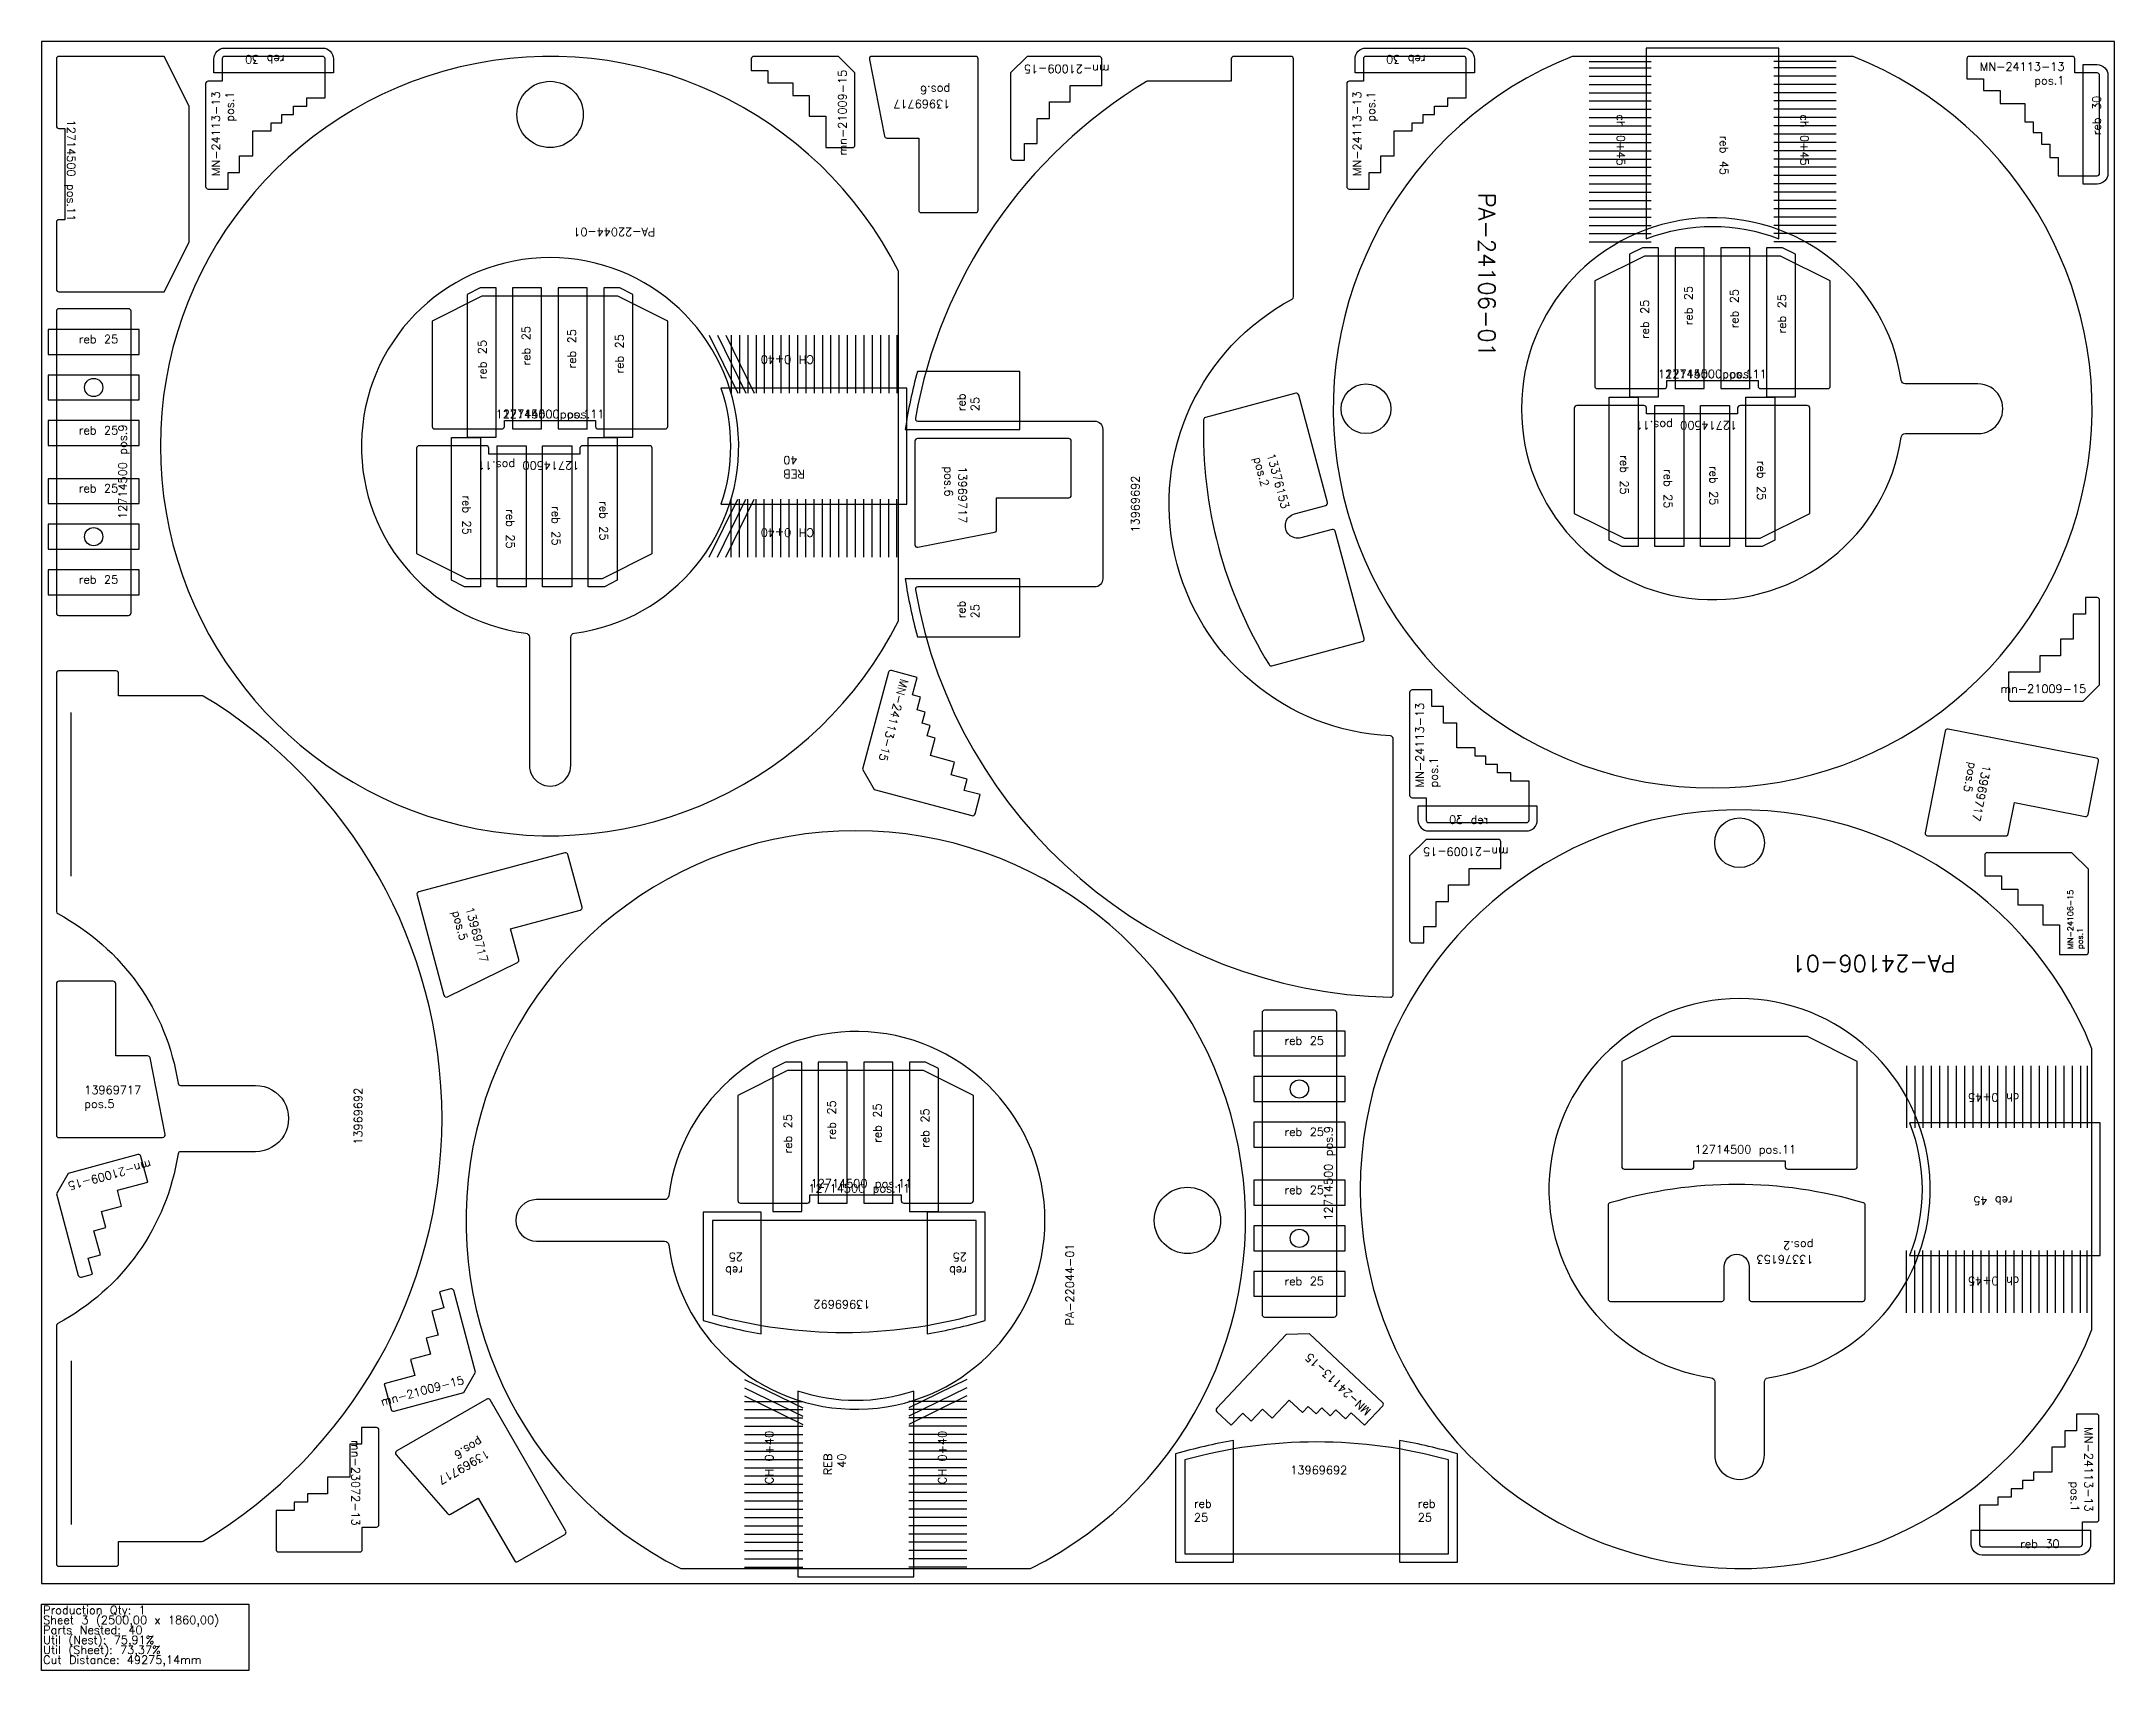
# Model space of a CAD drawing. Header units: millimetres. Extents: x 5250 to 7750, y -105 to 1860.
import ezdxf

# ---------------------------------------------------------------- set-up
doc = ezdxf.new("R2010")
doc.units = ezdxf.units.MM
for name, color, linetype in [('12714500', 7, 'Continuous'), ('13376153', 7, 'Continuous'), ('13969692', 7, 'Continuous'), ('13969717', 7, 'Continuous'), ('Chanfro', 7, 'Continuous'), ('MN-21009-15', 7, 'Continuous'), ('MN-23072-13', 7, 'Continuous'), ('MN-24106-15', 7, 'Continuous'), ('MN-24112-13', 7, 'Continuous'), ('MN-24113-13', 7, 'Continuous'), ('PA-22044-01', 7, 'Continuous'), ('PA-24106-01', 7, 'Continuous'), ('Rebaixo', 7, 'Continuous'), ('sheet', 24, 'Continuous'), ('Stats', 7, 'Continuous'), ('Texto', 7, 'Continuous')]:
    doc.layers.add(name, color=color, linetype=linetype)
doc.styles.get("Standard").update_dxf_attribs({"font": 'txt.shx'})

msp = doc.modelspace()

# ---------------------------------------------------------------- linework, layer by layer
at = {"layer": '12714500', "color": 7}
for points in [[(5428, 1618), (5428, 1782), (5398, 1842), (5271, 1842, 0.414214), (5268, 1839), (5268, 1758, 0.414214), (5271, 1755), (5278, 1755), (5278, 1645), (5271, 1645, 0.414214), (5268, 1642), (5268, 1561, 0.414214), (5271, 1558), (5398, 1558)], [(7347.1, 1601.2), (7183.1, 1601.2), (7123.1, 1571.2), (7123.1, 1444.2, 0.414214), (7126.1, 1441.2), (7207.1, 1441.2, 0.414214), (7210.1, 1444.2), (7210.1, 1451.2), (7320.1, 1451.2), (7320.1, 1444.2, 0.414214), (7323.1, 1441.2), (7404.1, 1441.2, 0.414214), (7407.1, 1444.2), (7407.1, 1571.2)], [(5945.2, 1552.7), (5781.2, 1552.7), (5721.2, 1522.7), (5721.2, 1395.7, 0.414214), (5724.2, 1392.7), (5805.2, 1392.7, 0.414214), (5808.2, 1395.7), (5808.2, 1402.7), (5918.2, 1402.7), (5918.2, 1395.7, 0.414214), (5921.2, 1392.7), (6002.2, 1392.7, 0.414214), (6005.2, 1395.7), (6005.2, 1522.7)], [(7158.5, 1260.8), (7322.5, 1260.8), (7382.5, 1290.8), (7382.5, 1417.8, 0.414214), (7379.5, 1420.8), (7298.5, 1420.8, 0.414214), (7295.5, 1417.8), (7295.5, 1410.8), (7185.5, 1410.8), (7185.5, 1417.8, 0.414214), (7182.5, 1420.8), (7101.5, 1420.8, 0.414214), (7098.5, 1417.8), (7098.5, 1290.8)], [(5762.4, 1212.3), (5926.4, 1212.3), (5986.4, 1242.3), (5986.4, 1369.3, 0.414214), (5983.4, 1372.3), (5902.4, 1372.3, 0.414214), (5899.4, 1369.3), (5899.4, 1362.3), (5789.4, 1362.3), (5789.4, 1369.3, 0.414214), (5786.4, 1372.3), (5705.4, 1372.3, 0.414214), (5702.4, 1369.3), (5702.4, 1242.3)], [(7379.8, 659.8), (7215.8, 659.8), (7155.8, 629.8), (7155.8, 502.8, 0.414214), (7158.8, 499.8), (7239.8, 499.8, 0.414214), (7242.8, 502.8), (7242.8, 509.8), (7352.8, 509.8), (7352.8, 502.8, 0.414214), (7355.8, 499.8), (7436.8, 499.8, 0.414214), (7439.8, 502.8), (7439.8, 629.8)], [(6313.8, 618.8), (6149.8, 618.8), (6089.8, 588.8), (6089.8, 461.8, 0.414214), (6092.8, 458.8), (6173.8, 458.8, 0.414214), (6176.8, 461.8), (6176.8, 468.8), (6286.8, 468.8), (6286.8, 461.8, 0.414214), (6289.8, 458.8), (6370.8, 458.8, 0.414214), (6373.8, 461.8), (6373.8, 588.8)]]:
    msp.add_lwpolyline(points, format="xyb", close=True, dxfattribs=at)
at = {"layer": '12714500', "color": 4}
for points in [[(5268, 1534.6), (5268, 1170.6, 0.414214), (5271, 1167.6), (5355, 1167.6, 0.414214), (5358, 1170.6), (5358, 1534.6, 0.414214), (5355, 1537.6), (5271, 1537.6, 0.414214)], [(6722, 688.4), (6722, 324.4, 0.414214), (6725, 321.4), (6809, 321.4, 0.414214), (6812, 324.4), (6812, 688.4, 0.414214), (6809, 691.4), (6725, 691.4, 0.414214)]]:
    msp.add_lwpolyline(points, format="xyb", close=True, dxfattribs=at)
for centre in [(5313, 1442.6), (5313, 1262.6), (6767, 596.4), (6767, 416.4)]:
    msp.add_circle(centre, 11, dxfattribs=at)
at = {"layer": '13376153', "color": 2}
for points in [[(6800.9, 1304), (6766.2, 1433.5, 0.414214), (6762.5, 1435.6), (6653.6, 1406.4, 0.331523), (6651.4, 1403.6, 0.146185), (6730.5, 1108.3, 0.331523), (6733.8, 1106.9), (6842.8, 1136.1, 0.414214), (6844.9, 1139.8), (6810.2, 1269.2, 0.414214), (6806.5, 1271.4), (6768.9, 1261.3, -1.000021), (6761.1, 1290.2), (6798.8, 1300.3, 0.414214)], [(7312.3, 340.3), (7446.3, 340.3, 0.414214), (7449.3, 343.3), (7449.3, 456.1, 0.331523), (7447.2, 459, 0.146185), (7141.5, 459, 0.331523), (7139.3, 456.1), (7139.3, 343.3, 0.414214), (7142.3, 340.3), (7276.3, 340.3, 0.414214), (7279.3, 343.3), (7279.3, 382.3, -0.999996), (7309.3, 382.3), (7309.3, 343.3, 0.414214)]]:
    msp.add_lwpolyline(points, format="xyb", close=True, dxfattribs=at)
at = {"layer": '13969692', "color": 5}
for points in [[(6684.9, 1812), (6584.2, 1812, 0.136464), (6582.7, 1811.6, 0.216651), (6303.9, 1405.5, 0.466412), (6306.9, 1402), (6519.9, 1402, -0.414214), (6529.9, 1392), (6529.9, 1212, -0.414214), (6519.9, 1202), (6306.9, 1202, 0.466412), (6303.9, 1198.5, 0.357668), (6876.8, 707.1, 0.420661), (6879.9, 710.1), (6879.9, 1019.3, 0.400818), (6877, 1022.3, -0.762728), (6758.3, 1549.2, 0.277174), (6759.9, 1551.8), (6759.9, 1839, 0.414214), (6756.9, 1842), (6687.9, 1842, 0.414214), (6684.9, 1839)], [(6377.1, 437.9), (6059.1, 437.9), (6059.1, 324.5, 0.136088), (6377.1, 324.5)], [(6628.7, 35.7), (6946.7, 35.7), (6946.7, 149.1, 0.136088), (6628.7, 149.1)]]:
    msp.add_lwpolyline(points, format="xyb", close=True, dxfattribs=at)
at = {"layer": '13969692', "color": 2}
msp.add_lwpolyline([(5508, 520.8), (5417.7, 520.8, 0.370211), (5414.7, 518.3, -0.236521), (5269.6, 313.6, 0.277174), (5268, 311), (5268, 23.8, 0.414214), (5271, 20.8), (5340, 20.8, 0.414214), (5343, 23.8), (5343, 50.8), (5443.6, 50.8, 0.136464), (5445.2, 51.2, 0.564815), (5445.2, 1070.4, 0.136464), (5443.6, 1070.8), (5343, 1070.8), (5343, 1097.8, 0.414214), (5340, 1100.8), (5271, 1100.8, 0.414214), (5268, 1097.8), (5268, 810.6, 0.277174), (5269.6, 808, -0.236521), (5414.7, 603.3, 0.370211), (5417.7, 600.8), (5508, 600.8, -1.000003)], format="xyb", close=True, dxfattribs=at)
at = {"layer": '13969717', "color": 2}
for points in [[(6269.5, 1743.5), (6308, 1743.5), (6308, 1656.5, 0.414214), (6311, 1653.5), (6376.5, 1653.5, 0.414214), (6379.5, 1656.5), (6379.5, 1839, 0.414214), (6376.5, 1842), (6251.4, 1842, 0.472071), (6248.4, 1838.4), (6266.5, 1745.9, 0.35863)], [(6401.9, 1271), (6401.9, 1309.5), (6488.9, 1309.5, 0.414214), (6491.9, 1312.5), (6491.9, 1378, 0.414214), (6488.9, 1381), (6306.4, 1381, 0.414214), (6303.4, 1378), (6303.4, 1252.9, 0.472071), (6307, 1249.9), (6399.5, 1268, 0.35863)], [(7621.8, 904.2), (7629.2, 942), (7714.5, 925.3, 0.414214), (7718.1, 927.7), (7730.7, 991.9, 0.414214), (7728.3, 995.5), (7549.2, 1030.5, 0.414214), (7545.7, 1028.2), (7521.6, 905.3, 0.472071), (7524.6, 901.8), (7618.8, 901.8, 0.35863)], [(5825.7, 752.5), (5815.7, 789.7), (5899.8, 812.3, 0.414214), (5901.9, 815.9), (5884.9, 879.2, 0.414214), (5881.3, 881.3), (5705, 834.1, 0.414214), (5702.9, 830.4), (5735.3, 709.5, 0.472071), (5739.5, 707.6), (5824.1, 749.1, 0.35863)], [(5378, 636.4), (5339.5, 636.4), (5339.5, 723.4, 0.414214), (5336.5, 726.4), (5271, 726.4, 0.414214), (5268, 723.4), (5268, 540.9, 0.414214), (5271, 537.9), (5396.1, 537.9, 0.472071), (5399.1, 541.5), (5381, 634, 0.35863)], [(5743.4, 83.6), (5776.8, 102.9), (5820.3, 27.6, 0.414214), (5824.4, 26.5), (5881.1, 59.2, 0.414214), (5882.2, 63.3), (5791, 221.4, 0.414214), (5786.9, 222.5), (5678.5, 159.9, 0.472071), (5677.7, 155.3), (5739.7, 84.3, 0.35863)]]:
    msp.add_lwpolyline(points, format="xyb", close=True, dxfattribs=at)
at = {"layer": 'Chanfro', "color": 3}
for p, q in [((7116.3, 1836), (7191.3, 1836)), ((7116.3, 1828.2), (7191.3, 1828.2)), ((7414.3, 1836), (7339.3, 1836)), ((7414.3, 1828.2), (7339.3, 1828.2)), ((7116.3, 1818.2), (7191.3, 1818.2)), ((7116.3, 1808.2), (7191.3, 1808.2)), ((7414.3, 1818.2), (7339.3, 1818.2)), ((7414.3, 1808.2), (7339.3, 1808.2)), ((7116.3, 1798.2), (7191.3, 1798.2)), ((7116.3, 1788.2), (7191.3, 1788.2)), ((7116.3, 1778.2), (7191.3, 1778.2)), ((7414.3, 1798.2), (7339.3, 1798.2)), ((7414.3, 1788.2), (7339.3, 1788.2)), ((7414.3, 1778.2), (7339.3, 1778.2)), ((7116.3, 1768.2), (7191.3, 1768.2)), ((7116.3, 1758.2), (7191.3, 1758.2)), ((7414.3, 1768.2), (7339.3, 1768.2)), ((7414.3, 1758.2), (7339.3, 1758.2)), ((7116.3, 1748.2), (7191.3, 1748.2)), ((7116.3, 1738.2), (7191.3, 1738.2)), ((7116.3, 1728.2), (7191.3, 1728.2)), ((7414.3, 1748.2), (7339.3, 1748.2)), ((7414.3, 1738.2), (7339.3, 1738.2)), ((7414.3, 1728.2), (7339.3, 1728.2)), ((7116.3, 1718.2), (7191.3, 1718.2)), ((7116.3, 1708.2), (7191.3, 1708.2)), ((7414.3, 1718.2), (7339.3, 1718.2)), ((7414.3, 1708.2), (7339.3, 1708.2)), ((7116.3, 1698.2), (7191.3, 1698.2)), ((7116.3, 1688.2), (7191.3, 1688.2)), ((7116.3, 1678.2), (7191.3, 1678.2)), ((7414.3, 1698.2), (7339.3, 1698.2)), ((7414.3, 1688.2), (7339.3, 1688.2)), ((7414.3, 1678.2), (7339.3, 1678.2)), ((7116.3, 1668.2), (7191.3, 1668.2)), ((7116.3, 1658.2), (7191.3, 1658.2)), ((7414.3, 1668.2), (7339.3, 1668.2)), ((7414.3, 1658.2), (7339.3, 1658.2)), ((7116.3, 1648.2), (7191.3, 1648.2)), ((7116.3, 1638.2), (7191.3, 1638.2)), ((7116.3, 1628.2), (7191.3, 1628.2)), ((7414.3, 1648.2), (7339.3, 1648.2)), ((7414.3, 1638.2), (7339.3, 1638.2)), ((7414.3, 1628.2), (7339.3, 1628.2)), ((7116.3, 1618.2), (7191.3, 1618.2)), ((7414.3, 1618.2), (7339.3, 1618.2)), ((7499, 624.5), (7499, 549.5)), ((7509, 624.5), (7509, 549.5)), ((7519, 624.5), (7519, 549.5)), ((7529, 624.5), (7529, 549.5)), ((7539, 624.5), (7539, 549.5)), ((7549, 624.5), (7549, 549.5)), ((7559, 624.5), (7559, 549.5)), ((7569, 624.5), (7569, 549.5)), ((7579, 624.5), (7579, 549.5)), ((7589, 624.5), (7589, 549.5)), ((7599, 624.5), (7599, 549.5)), ((7609, 624.5), (7609, 549.5)), ((7619, 624.5), (7619, 549.5)), ((7629, 624.5), (7629, 549.5)), ((7639, 624.5), (7639, 549.5)), ((7649, 624.5), (7649, 549.5)), ((7659, 624.5), (7659, 549.5)), ((7669, 624.5), (7669, 549.5)), ((7679, 624.5), (7679, 549.5)), ((7689, 624.5), (7689, 549.5)), ((7699, 624.5), (7699, 549.5)), ((7709, 624.5), (7709, 549.5)), ((7716.8, 624.5), (7716.8, 549.5)), ((7499, 326.5), (7499, 401.5)), ((7509, 326.5), (7509, 401.5)), ((7519, 326.5), (7519, 401.5)), ((7529, 326.5), (7529, 401.5)), ((7539, 326.5), (7539, 401.5)), ((7549, 326.5), (7549, 401.5)), ((7559, 326.5), (7559, 401.5)), ((7569, 326.5), (7569, 401.5)), ((7579, 326.5), (7579, 401.5)), ((7589, 326.5), (7589, 401.5)), ((7599, 326.5), (7599, 401.5)), ((7609, 326.5), (7609, 401.5)), ((7619, 326.5), (7619, 401.5)), ((7629, 326.5), (7629, 401.5)), ((7639, 326.5), (7639, 401.5)), ((7649, 326.5), (7649, 401.5)), ((7659, 326.5), (7659, 401.5)), ((7669, 326.5), (7669, 401.5)), ((7679, 326.5), (7679, 401.5)), ((7689, 326.5), (7689, 401.5)), ((7699, 326.5), (7699, 401.5)), ((7709, 326.5), (7709, 401.5)), ((7716.8, 326.5), (7716.8, 401.5))]:
    msp.add_line(p, q, dxfattribs=at)
at = {"layer": 'Chanfro', "color": 1}
for p, q in [((6055.2, 1505.9), (6089.6, 1435.9)), ((6065.2, 1505.9), (6099.6, 1435.9)), ((6075.2, 1505.9), (6109.6, 1435.9)), ((6081.7, 1505.9), (6081.7, 1435.9)), ((6091.7, 1505.9), (6091.7, 1435.9)), ((6101.7, 1505.9), (6101.7, 1435.9)), ((6111.7, 1505.9), (6111.7, 1435.9)), ((6121.7, 1505.9), (6121.7, 1435.9)), ((6131.7, 1505.9), (6131.7, 1435.9)), ((6141.7, 1505.9), (6141.7, 1435.9)), ((6151.7, 1505.9), (6151.7, 1435.9)), ((6161.7, 1505.9), (6161.7, 1435.9)), ((6171.7, 1505.9), (6171.7, 1435.9)), ((6181.7, 1505.9), (6181.7, 1435.9)), ((6191.7, 1505.9), (6191.7, 1435.9)), ((6201.7, 1505.9), (6201.7, 1435.9)), ((6211.7, 1505.9), (6211.7, 1435.9)), ((6221.7, 1505.9), (6221.7, 1435.9)), ((6231.7, 1505.9), (6231.7, 1435.9)), ((6241.7, 1505.9), (6241.7, 1435.9)), ((6251.7, 1505.9), (6251.7, 1435.9)), ((6261.7, 1505.9), (6261.7, 1435.9)), ((6271.7, 1505.9), (6271.7, 1435.9)), ((6281.7, 1505.9), (6281.7, 1435.9)), ((6055.2, 1237.9), (6089.6, 1307.9)), ((6065.2, 1237.9), (6099.6, 1307.9)), ((6075.2, 1237.9), (6109.6, 1307.9)), ((6081.7, 1237.9), (6081.7, 1307.9)), ((6091.7, 1237.9), (6091.7, 1307.9)), ((6101.7, 1237.9), (6101.7, 1307.9)), ((6111.7, 1237.9), (6111.7, 1307.9)), ((6121.7, 1237.9), (6121.7, 1307.9)), ((6131.7, 1237.9), (6131.7, 1307.9)), ((6141.7, 1237.9), (6141.7, 1307.9)), ((6151.7, 1237.9), (6151.7, 1307.9)), ((6161.7, 1237.9), (6161.7, 1307.9)), ((6171.7, 1237.9), (6171.7, 1307.9)), ((6181.7, 1237.9), (6181.7, 1307.9)), ((6191.7, 1237.9), (6191.7, 1307.9)), ((6201.7, 1237.9), (6201.7, 1307.9)), ((6211.7, 1237.9), (6211.7, 1307.9)), ((6221.7, 1237.9), (6221.7, 1307.9)), ((6231.7, 1237.9), (6231.7, 1307.9)), ((6241.7, 1237.9), (6241.7, 1307.9)), ((6251.7, 1237.9), (6251.7, 1307.9)), ((6261.7, 1237.9), (6261.7, 1307.9)), ((6271.7, 1237.9), (6271.7, 1307.9)), ((6281.7, 1237.9), (6281.7, 1307.9)), ((6098, 246.2), (6168, 211.8)), ((6098, 236.2), (6168, 201.8)), ((6098, 226.2), (6168, 191.8)), ((6366, 246.2), (6296, 211.8)), ((6366, 236.2), (6296, 201.8)), ((6366, 226.2), (6296, 191.8)), ((6098, 219.7), (6168, 219.7)), ((6098, 209.7), (6168, 209.7)), ((6366, 219.7), (6296, 219.7)), ((6366, 209.7), (6296, 209.7)), ((6098, 199.7), (6168, 199.7)), ((6098, 189.7), (6168, 189.7)), ((6098, 179.7), (6168, 179.7)), ((6366, 199.7), (6296, 199.7)), ((6366, 189.7), (6296, 189.7)), ((6366, 179.7), (6296, 179.7)), ((6098, 169.7), (6168, 169.7)), ((6098, 159.7), (6168, 159.7)), ((6366, 169.7), (6296, 169.7)), ((6366, 159.7), (6296, 159.7)), ((6098, 149.7), (6168, 149.7)), ((6098, 139.7), (6168, 139.7)), ((6098, 129.7), (6168, 129.7)), ((6366, 149.7), (6296, 149.7)), ((6366, 139.7), (6296, 139.7)), ((6366, 129.7), (6296, 129.7)), ((6098, 119.7), (6168, 119.7)), ((6098, 109.7), (6168, 109.7)), ((6366, 119.7), (6296, 119.7)), ((6366, 109.7), (6296, 109.7)), ((6098, 99.7), (6168, 99.7)), ((6098, 89.7), (6168, 89.7)), ((6098, 79.7), (6168, 79.7)), ((6366, 99.7), (6296, 99.7)), ((6366, 89.7), (6296, 89.7)), ((6366, 79.7), (6296, 79.7)), ((6098, 69.7), (6168, 69.7)), ((6098, 59.7), (6168, 59.7)), ((6366, 69.7), (6296, 69.7)), ((6366, 59.7), (6296, 59.7)), ((6098, 49.7), (6168, 49.7)), ((6098, 39.7), (6168, 39.7)), ((6098, 29.7), (6168, 29.7)), ((6366, 49.7), (6296, 49.7)), ((6366, 39.7), (6296, 39.7)), ((6366, 29.7), (6296, 29.7)), ((6098, 19.7), (6168, 19.7)), ((6366, 19.7), (6296, 19.7))]:
    msp.add_line(p, q, dxfattribs=at)
at = {"layer": 'MN-21009-15', "color": 2}
for points in [[(6196, 1770), (6196, 1732), (6228, 1732, 0.414214), (6231, 1735), (6231, 1822), (6211, 1842), (6109, 1842, 0.414214), (6106, 1839), (6106, 1825), (6126, 1825), (6126, 1810), (6156, 1810), (6156, 1795), (6176, 1795), (6176, 1770)], [(6490.6, 1807), (6528.6, 1807), (6528.6, 1839, 0.414214), (6525.6, 1842), (6438.6, 1842), (6418.6, 1822), (6418.6, 1720, 0.414214), (6421.6, 1717), (6435.6, 1717), (6435.6, 1737), (6450.6, 1737), (6450.6, 1767), (6465.6, 1767), (6465.6, 1787), (6490.6, 1787)], [(7660, 1099.1), (7622, 1099.1), (7622, 1067.1, 0.414214), (7625, 1064.1), (7712, 1064.1), (7732, 1084.1), (7732, 1186.1, 0.414214), (7729, 1189.1), (7715, 1189.1), (7715, 1169.1), (7700, 1169.1), (7700, 1139.1), (7685, 1139.1), (7685, 1119.1), (7660, 1119.1)], [(6971.9, 862.6), (7009.9, 862.6), (7009.9, 894.6, 0.414214), (7006.9, 897.6), (6919.9, 897.6), (6899.9, 877.6), (6899.9, 775.6, 0.414214), (6902.9, 772.6), (6916.9, 772.6), (6916.9, 792.6), (6931.9, 792.6), (6931.9, 822.6), (6946.9, 822.6), (6946.9, 842.6), (6971.9, 842.6)], [(5341.5, 474.4), (5378.2, 484.2), (5369.9, 515.1, 0.414214), (5366.2, 517.3), (5282.2, 494.7), (5268, 470.2), (5294.4, 371.7, 0.414214), (5298.1, 369.6), (5311.6, 373.2), (5306.5, 392.5), (5321, 396.4), (5313.2, 425.4), (5327.7, 429.3), (5322.5, 448.6), (5346.6, 455.1)], [(5700.2, 250.7), (5663.4, 240.8), (5671.7, 209.9, 0.414214), (5675.4, 207.8), (5759.4, 230.3), (5773.6, 254.8), (5747.2, 353.3, 0.414214), (5743.5, 355.5), (5730, 351.8), (5735.2, 332.5), (5720.7, 328.6), (5728.4, 299.7), (5713.9, 295.8), (5719.1, 276.5), (5695, 270)]]:
    msp.add_lwpolyline(points, format="xyb", close=True, dxfattribs=at)
at = {"layer": 'MN-23072-13', "color": 1}
msp.add_lwpolyline([(5594.9, 128.1), (5594.9, 108.1), (5570.9, 108.1), (5570.9, 98.1), (5554.9, 98.1), (5554.9, 88.1), (5532.9, 88.1), (5532.9, 41.1, 0.414214), (5535.9, 38.1), (5633.9, 38.1, 0.414214), (5636.9, 41.1), (5636.9, 68.1), (5653.9, 68.1, 0.414214), (5656.9, 71.1), (5656.9, 185.1, 0.414214), (5653.9, 188.1), (5635.9, 188.1), (5635.9, 168.1), (5621.9, 168.1), (5621.9, 128.1)], format="xyb", close=True, dxfattribs=at)
at = {"layer": 'MN-24106-15', "color": 2}
msp.add_lwpolyline([(7718.5, 861.5), (7698.5, 881.5), (7596.5, 881.5, 0.414214), (7593.5, 878.5), (7593.5, 853.5), (7613.5, 853.5), (7613.5, 837.5), (7633.5, 837.5), (7633.5, 818.5), (7663.5, 818.5), (7663.5, 794.5), (7683.5, 794.5), (7683.5, 758.5), (7715.5, 758.5, 0.414214), (7718.5, 761.5)], format="xyb", close=True, dxfattribs=at)
at = {"layer": 'MN-24112-13', "color": 231}
for points in [[(5471, 1842, 0.414214), (5468, 1839), (5468, 1812), (5451, 1812, 0.414214), (5448, 1809), (5448, 1685, 0.414214), (5451, 1682), (5475, 1682), (5475, 1702), (5489, 1702), (5489, 1722), (5505, 1722), (5505, 1752), (5527, 1752), (5527, 1762), (5540, 1762), (5540, 1772), (5554, 1772), (5554, 1782), (5570, 1782), (5570, 1792), (5592, 1792), (5592, 1839, 0.414214), (5589, 1842)], [(6847.1, 1842, 0.414214), (6844.1, 1839), (6844.1, 1812), (6827.1, 1812, 0.414214), (6824.1, 1809), (6824.1, 1685, 0.414214), (6827.1, 1682), (6851.1, 1682), (6851.1, 1702), (6865.1, 1702), (6865.1, 1722), (6881.1, 1722), (6881.1, 1752), (6903.1, 1752), (6903.1, 1762), (6916.1, 1762), (6916.1, 1772), (6930.1, 1772), (6930.1, 1782), (6946.1, 1782), (6946.1, 1792), (6968.1, 1792), (6968.1, 1839, 0.414214), (6965.1, 1842)], [(7732, 1819, 0.414214), (7729, 1822), (7702, 1822), (7702, 1839, 0.414214), (7699, 1842), (7575, 1842, 0.414214), (7572, 1839), (7572, 1815), (7592, 1815), (7592, 1801), (7612, 1801), (7612, 1785), (7642, 1785), (7642, 1763), (7652, 1763), (7652, 1750), (7662, 1750), (7662, 1736), (7672, 1736), (7672, 1720), (7682, 1720), (7682, 1698), (7729, 1698, 0.414214), (7732, 1701)], [(7708.2, 44.3, 0.414214), (7711.2, 47.3), (7711.2, 74.3), (7728.2, 74.3, 0.414214), (7731.2, 77.3), (7731.2, 201.3, 0.414214), (7728.2, 204.3), (7704.2, 204.3), (7704.2, 184.3), (7690.2, 184.3), (7690.2, 164.3), (7674.2, 164.3), (7674.2, 134.3), (7652.2, 134.3), (7652.2, 124.3), (7639.2, 124.3), (7639.2, 114.3), (7625.2, 114.3), (7625.2, 104.3), (7609.2, 104.3), (7609.2, 94.3), (7587.2, 94.3), (7587.2, 47.3, 0.414214), (7590.2, 44.3)]]:
    msp.add_lwpolyline(points, format="xyb", close=True, dxfattribs=at)
at = {"layer": 'MN-24112-13', "color": 32}
msp.add_lwpolyline([(6922.9, 917.8), (7040.9, 917.8, 0.414214), (7043.9, 920.8), (7043.9, 967.8), (7021.9, 967.8), (7021.9, 977.8), (7005.9, 977.8), (7005.9, 987.8), (6991.9, 987.8), (6991.9, 997.8), (6978.9, 997.8), (6978.9, 1007.8), (6956.9, 1007.8), (6956.9, 1037.8), (6940.9, 1037.8), (6940.9, 1057.8), (6926.9, 1057.8), (6926.9, 1077.8), (6902.9, 1077.8, 0.414214), (6899.9, 1074.8), (6899.9, 950.8, 0.414214), (6902.9, 947.8), (6919.9, 947.8), (6919.9, 920.8, 0.414214)], format="xyb", close=True, dxfattribs=at)
at = {"layer": 'MN-24113-13', "color": 2}
for points in [[(6240.2, 982.3), (6254.3, 957.8), (6372.1, 926.2, 0.414214), (6375.8, 928.3), (6382, 951.5), (6362.7, 956.7), (6366.3, 970.2), (6347, 975.4), (6351.2, 990.8), (6322.2, 998.6), (6327.9, 1019.8), (6318.2, 1022.4), (6321.6, 1035), (6311.9, 1037.6), (6315.5, 1051.1), (6305.9, 1053.7), (6310, 1069.1), (6300.4, 1071.7), (6306.1, 1093), (6275.1, 1101.3, 0.414214), (6271.5, 1099.1)], [(6779.2, 301.2), (6750.9, 300.3), (6667.3, 211.4, 0.414214), (6667.5, 207.2), (6684.9, 190.8), (6698.6, 205.3), (6708.8, 195.7), (6722.5, 210.3), (6734.2, 199.3), (6754.8, 221.2), (6770.8, 206.1), (6777.6, 213.4), (6787.1, 204.5), (6794, 211.8), (6804.2, 202.2), (6811, 209.5), (6822.7, 198.5), (6829.5, 205.8), (6845.5, 190.8), (6867.5, 214.1, 0.414214), (6867.3, 218.3)]]:
    msp.add_lwpolyline(points, format="xyb", close=True, dxfattribs=at)
at = {"layer": 'PA-22044-01', "color": 1}
for points in [[(6283.4, 1161), (6283.4, 1582.9, 4.219005)], [(5892.7, 1146.3, 15.435213), (5834, 1146.3, -0.376803), (5838.4, 1141.4), (5838.4, 986.9, 1.000006), (5888.4, 986.9), (5888.4, 1141.4, -0.376803)], [(6021, 18), (6442.9, 18, 4.219005)], [(6006.4, 408.6, 15.435213), (6006.4, 467.4, -0.376803), (6001.4, 463), (5847, 463, 0.999989), (5847, 413), (6001.4, 413, -0.376803)]]:
    msp.add_lwpolyline(points, format="xyb", close=True, dxfattribs=at)
for centre in [(5863.4, 1771.9), (6632, 438)]:
    msp.add_circle(centre, 40, dxfattribs=at)
at = {"layer": 'PA-24106-01', "color": 3}
for points in [[(7434.7, 1842), (7096, 1842, 5.210935)], [(7492.8, 1451.3, 13.353686), (7492.8, 1382.7, -0.371076), (7497.7, 1387), (7585.3, 1387, 1.000008), (7585.3, 1447), (7497.7, 1447, -0.371076)], [(7722.8, 306.2), (7722.8, 644.9, 5.210935)], [(7332.1, 248.1, 13.353686), (7263.6, 248.1, -0.371076), (7267.8, 243.1), (7267.8, 155.5, 1.000001), (7327.8, 155.5), (7327.8, 243.1, -0.371076)]]:
    msp.add_lwpolyline(points, format="xyb", close=True, dxfattribs=at)
for centre in [(6847.3, 1417), (7297.8, 893.5)]:
    msp.add_circle(centre, 30, dxfattribs=at)
at = {"layer": 'Rebaixo', "color": 2}
for p, q in [((5285.7, 853), (5285.7, 1050.4)), ((5285.7, 268.6), (5285.7, 71.2))]:
    msp.add_line(p, q, dxfattribs=at)
at = {"layer": 'Rebaixo', "color": 241}
for points in [[(5458, 1822), (5458, 1839, -0.414214), (5471, 1852), (5589, 1852, -0.414214), (5602, 1839), (5602, 1822)], [(6834.1, 1822), (6834.1, 1839, -0.414214), (6847.1, 1852), (6965.1, 1852, -0.414214), (6978.1, 1839), (6978.1, 1822)], [(7712, 1832), (7729, 1832, -0.414214), (7742, 1819), (7742, 1701, -0.414214), (7729, 1688), (7712, 1688)], [(7721.2, 64.3), (7721.2, 47.3, -0.414214), (7708.2, 34.3), (7590.2, 34.3, -0.414214), (7577.2, 47.3), (7577.2, 64.3)]]:
    msp.add_lwpolyline(points, format="xyb", close=True, dxfattribs=at)
at = {"layer": 'Rebaixo', "color": 3}
for points in [[(7185.3, 1621.9, -0.188262), (7345.3, 1621.9), (7345.3, 1852), (7185.3, 1852)], [(7502.8, 555.5, -0.188262), (7502.8, 395.5), (7732.8, 395.5), (7732.8, 555.5)]]:
    msp.add_lwpolyline(points, format="xyb", close=True, dxfattribs=at)
at = {"layer": 'Rebaixo', "color": 7}
for points in [[(7200.1, 1611.2), (7180.8, 1611.2), (7165.1, 1603.4), (7165.1, 1431.2), (7200.1, 1431.2)], [(7330.1, 1431.2), (7365.1, 1431.2), (7365.1, 1603.4), (7349.5, 1611.2), (7330.1, 1611.2)], [(5798.2, 1562.7), (5778.9, 1562.7), (5763.2, 1554.9), (5763.2, 1382.7), (5798.2, 1382.7)], [(5928.2, 1382.7), (5963.2, 1382.7), (5963.2, 1554.9), (5947.6, 1562.7), (5928.2, 1562.7)], [(7175.5, 1250.8), (7156.1, 1250.8), (7140.5, 1258.6), (7140.5, 1430.8), (7175.5, 1430.8)], [(7305.5, 1430.8), (7340.5, 1430.8), (7340.5, 1258.6), (7324.9, 1250.8), (7305.5, 1250.8)], [(5779.4, 1202.3), (5760.1, 1202.3), (5744.4, 1210.1), (5744.4, 1382.3), (5779.4, 1382.3)], [(5909.4, 1382.3), (5944.4, 1382.3), (5944.4, 1210.1), (5928.8, 1202.3), (5909.4, 1202.3)], [(6166.8, 628.8), (6147.4, 628.8), (6131.8, 621), (6131.8, 448.8), (6166.8, 448.8)], [(6296.8, 448.8), (6331.8, 448.8), (6331.8, 621), (6316.1, 628.8), (6296.8, 628.8)]]:
    msp.add_lwpolyline(points, close=True, dxfattribs=at)
for points in [[(7219.8, 1441.2), (7255.1, 1441.2), (7255.1, 1611.2), (7220.1, 1611.2), (7220.1, 1441.2)], [(7310.1, 1441.2), (7310.1, 1611.2), (7275.1, 1611.2), (7275.1, 1441.2), (7310.5, 1441.2)], [(5817.9, 1392.7), (5853.2, 1392.7), (5853.2, 1562.7), (5818.2, 1562.7), (5818.2, 1392.7)], [(5908.2, 1392.7), (5908.2, 1562.7), (5873.2, 1562.7), (5873.2, 1392.7), (5908.6, 1392.7)], [(7195.1, 1420.8), (7230.5, 1420.8), (7230.5, 1250.8), (7195.5, 1250.8), (7195.5, 1420.8)], [(7285.5, 1420.8), (7285.5, 1250.8), (7250.5, 1250.8), (7250.5, 1420.8), (7285.8, 1420.8)], [(5799.1, 1372.3), (5834.4, 1372.3), (5834.4, 1202.3), (5799.4, 1202.3), (5799.4, 1372.3)], [(5889.4, 1372.3), (5889.4, 1202.3), (5854.4, 1202.3), (5854.4, 1372.3), (5889.8, 1372.3)], [(6186.4, 458.8), (6221.8, 458.8), (6221.8, 628.8), (6186.8, 628.8), (6186.8, 458.8)], [(6276.8, 458.8), (6276.8, 628.8), (6241.8, 628.8), (6241.8, 458.8), (6277.1, 458.8)]]:
    msp.add_lwpolyline(points, dxfattribs=at)
at = {"layer": 'Rebaixo', "color": 4}
for points in [[(5258, 1512.6), (5258, 1482.6), (5368, 1482.6), (5368, 1512.6)], [(5368, 1427.6), (5368, 1457.6), (5258, 1457.6), (5258, 1427.6)], [(5368, 1372.6), (5368, 1402.6), (5258, 1402.6), (5258, 1372.6)], [(5258, 1332.6), (5258, 1302.6), (5368, 1302.6), (5368, 1332.6)], [(5368, 1247.6), (5368, 1277.6), (5258, 1277.6), (5258, 1247.6)], [(5258, 1222.6), (5258, 1192.6), (5368, 1192.6), (5368, 1222.6)], [(6712, 666.4), (6712, 636.4), (6822, 636.4), (6822, 666.4)], [(6822, 581.4), (6822, 611.4), (6712, 611.4), (6712, 581.4)], [(6822, 526.4), (6822, 556.4), (6712, 556.4), (6712, 526.4)], [(6712, 486.4), (6712, 456.4), (6822, 456.4), (6822, 486.4)], [(6822, 401.4), (6822, 431.4), (6712, 431.4), (6712, 401.4)], [(6712, 376.4), (6712, 346.4), (6822, 346.4), (6822, 376.4)]]:
    msp.add_lwpolyline(points, close=True, dxfattribs=at)
at = {"layer": 'Rebaixo', "color": 5}
for points in [[(6291.6, 1392), (6429.9, 1392), (6429.9, 1462), (6306.4, 1462, 0.029592)], [(6306.4, 1142), (6429.9, 1142), (6429.9, 1212), (6291.6, 1212, 0.029592)], [(6118.1, 447.9), (6048.1, 447.9), (6048.1, 317.3, 0.029703), (6118.1, 301.2)], [(6318.1, 301.2, 0.029703), (6388.1, 317.3), (6388.1, 447.9), (6318.1, 447.9)], [(6687.7, 172.4, 0.029703), (6617.7, 156.3), (6617.7, 25.7), (6687.7, 25.7)], [(6887.7, 25.7), (6957.7, 25.7), (6957.7, 156.3, 0.029703), (6887.7, 172.4)]]:
    msp.add_lwpolyline(points, format="xyb", close=True, dxfattribs=at)
at = {"layer": 'Rebaixo', "color": 1}
for points in [[(6293.4, 1441.9), (6069.3, 1441.9, -0.165317), (6069.3, 1301.9), (6293.4, 1301.9)], [(6302, 8), (6302, 232.1, -0.165317), (6162, 232.1), (6162, 8)]]:
    msp.add_lwpolyline(points, format="xyb", close=True, dxfattribs=at)
at = {"layer": 'Rebaixo', "color": 32}
msp.add_lwpolyline([(6909.9, 937.8), (6909.9, 920.8, 0.414214), (6922.9, 907.8), (7040.9, 907.8, 0.414214), (7053.9, 920.8), (7053.9, 937.8)], format="xyb", close=True, dxfattribs=at)
at = {"layer": 'sheet', "color": 7}
msp.add_lwpolyline([(5250, 0), (7750, 0), (7750, 1860), (5250, 1860)], close=True, dxfattribs=at)
at = {"layer": 'Stats', "color": 151}
msp.add_lwpolyline([(5250, -25), (5500, -25), (5500, -105), (5250, -105), (5250, -25)], close=True, dxfattribs=at)

# ---------------------------------------------------------------- texts
at = {"layer": 'Chanfro', "color": 3, "char_height": 10}
for insert, attachment_point, rotation in [((7149.6, 1772), 7, 270), ((7381.1, 1772), 1, 270), ((7635, 591.2), 7, 180), ((7635, 359.8), 1, 180)]:
    msp.add_mtext_dynamic_manual_height_columns('ch 0+45', width=90.617, gutter_width=12.5, heights=[0], dxfattribs=dict(at, insert=insert, attachment_point=attachment_point, rotation=rotation))
at = {"layer": 'Chanfro', "color": 1, "char_height": 10}
for insert, attachment_point, rotation in [((6117.3, 1481.3), 9, 180), ((6117.3, 1262.6), 3, 180), ((6122.6, 184.1), 3, 90), ((6341.3, 184.1), 9, 90)]:
    msp.add_mtext_dynamic_manual_height_columns('CH 0+40', width=108.651, gutter_width=12.5, heights=[0], dxfattribs=dict(at, insert=insert, attachment_point=attachment_point, rotation=rotation))
at = {"layer": 'Rebaixo', "color": 241, "char_height": 10, "attachment_point": 7}
for insert, rotation in [((5543, 1843.4), 180), ((6919.1, 1843.4), 180), ((7733.4, 1747), 90)]:
    msp.add_mtext_dynamic_manual_height_columns('reb 30', width=54.116, gutter_width=12.5, heights=[0], dxfattribs=dict(at, insert=insert, rotation=rotation))
at = {"layer": 'Rebaixo', "color": 3, "char_height": 10, "attachment_point": 3}
for insert, rotation in [((7284.1, 1698.9), 270), ((7579.7, 456.7), 180)]:
    msp.add_mtext_dynamic_manual_height_columns('reb 45', width=107.854, gutter_width=12.5, heights=[0], dxfattribs=dict(at, insert=insert, rotation=rotation))
at = {"layer": 'Rebaixo', "color": 7, "char_height": 10}
for insert, attachment_point, rotation in [((7231.2, 1517.6), 1, 90), ((7286.4, 1513.9), 1, 90), ((7343.8, 1507.8), 1, 90), ((7178.5, 1501), 1, 90), ((5829.4, 1469.2), 1, 90), ((5884.5, 1465.5), 1, 90), ((5942, 1459.4), 1, 90), ((5776.6, 1452.5), 1, 90), ((7153.8, 1360.9), 7, 270), ((7319.2, 1354.1), 7, 270), ((7206.6, 1344.3), 7, 270), ((7261.7, 1348), 7, 270), ((5757.8, 1312.5), 7, 270), ((5923.1, 1305.6), 7, 270), ((5810.5, 1295.8), 7, 270), ((5865.6, 1299.6), 7, 270), ((6197.9, 535.3), 1, 90), ((6253, 531.5), 1, 90), ((6145.1, 518.6), 1, 90), ((6310.5, 525.5), 1, 90)]:
    msp.add_mtext_dynamic_manual_height_columns('reb 25', width=70.209, gutter_width=12.5, heights=[0], dxfattribs=dict(at, insert=insert, attachment_point=attachment_point, rotation=rotation))
at = {"layer": 'Rebaixo', "color": 4, "char_height": 10, "attachment_point": 1}
for insert in [(5295, 1506), (5295, 1396), (5295, 1326), (5295, 1216), (6749.1, 659.8), (6749.1, 549.8), (6749.1, 479.8), (6749.1, 369.8)]:
    msp.add_mtext_dynamic_manual_height_columns('reb 25', width=70.209, gutter_width=12.5, heights=[0], dxfattribs=dict(at, insert=insert))
at = {"layer": 'Rebaixo', "color": 5, "char_height": 10, "attachment_point": 1}
for insert, rotation in [((6354.2, 1414.1), 90), ((6354.2, 1164.1), 90), ((6096, 372.2), 180), ((6366, 372.2), 180)]:
    msp.add_mtext_dynamic_manual_height_columns('reb\\P25', width=57.969, gutter_width=12.5, heights=[0], dxfattribs=dict(at, insert=insert, rotation=rotation))
at = {"layer": 'Rebaixo', "color": 1, "char_height": 10, "attachment_point": 3}
for insert, rotation in [((6144.6, 1333.3), 180), ((6193.3, 156.7), 90)]:
    msp.add_mtext_dynamic_manual_height_columns('REB\\P40', width=71.207, gutter_width=12.5, heights=[0], dxfattribs=dict(at, insert=insert, rotation=rotation))
at = {"layer": 'Rebaixo', "color": 32, "extrusion": (0, 0, -1), "insert": (6994.9, 916.4), "char_height": 10, "attachment_point": 7, "text_direction": (-1, 0, 0)}
msp.add_mtext_dynamic_manual_height_columns('reb 30', width=54.116, gutter_width=12.5, heights=[0], dxfattribs=at)
at = {"layer": 'Rebaixo', "color": 5, "char_height": 10, "attachment_point": 1}
for insert in [(6639.8, 101.4), (6909.8, 101.4)]:
    msp.add_mtext_dynamic_manual_height_columns('reb\\P25', width=57.969, gutter_width=12.5, heights=[0], dxfattribs=dict(at, insert=insert))
at = {"layer": 'Rebaixo', "color": 241, "insert": (7636.2, 42.9), "char_height": 10, "attachment_point": 7}
msp.add_mtext_dynamic_manual_height_columns('reb 30', width=54.116, gutter_width=12.5, heights=[0], dxfattribs=at)
at = {"layer": 'Stats', "color": 60}
for s, p in [('Sheet 3 (2500,00 x 1860,00)', (5252, -49)), ('Production Qty: 1', (5252, -37)), ('Parts Nested: 40', (5252, -61)), ('Util (Nest): 75,91%', (5252, -73)), ('Util (Sheet): 73,37%', (5252, -85)), ('Cut Distance: 49275,14mm', (5252, -97))]:
    msp.add_text(s, height=10, dxfattribs=at).set_placement(p)
at = {"layer": 'Texto', "color": 2}
for s, insert, char_height, width, attachment_point, rotation in [('mn-21009-15', (6434.8, 1821.9), 10, 140.002, 3, 180), ('mn-21009-15', (6210.9, 1825.8), 10, 140.002, 3, 90), ('13969717\\Ppos.6', (6345.9, 1779.6), 10, 75.614, 1, 180), ('13376153 pos.2', (6737.5, 1364.3), 10, 52.129, 1, 285), ('13969717\\Ppos.6', (6365.8, 1347.4), 10, 75.614, 1, 270), ('MN-24113-15', (6295.6, 1089.4), 10, 109.738, 1, 255), ('13969717\\Ppos.5', (7601, 986.1), 10, 75.614, 1, 258.9174), ('mn-21009-15', (6916.1, 877.6), 10, 140.002, 3, 180), ('MN-24106-15 pos.1', (7693.2, 765.3), 7, 89.838, 1, 90), ('13969717\\Ppos.5', (5771.1, 817), 10, 75.614, 1, 285), ('13969692', (5626.9, 529.3), 10, 225.52, 1, 90), ('mn-21009-15', (5283.7, 474.4), 10, 140.002, 3, 195), ('13376153 pos.2', (7386.9, 385.9), 10, 52.129, 1, 180), ('MN-24113-15', (6847.3, 201.7), 10, 109.738, 1, 136.7662), ('mn-21009-15', (5757.9, 250.7), 10, 140.002, 3, 15), ('13969717\\Ppos.6', (5791.6, 153.1), 10, 75.614, 1, 210)]:
    msp.add_mtext(s, dxfattribs=dict(at, insert=insert, char_height=char_height, width=width, attachment_point=attachment_point, rotation=rotation))
at = {"layer": 'Texto', "color": 231, "insert": (7689.6, 1834.7), "char_height": 10, "width": 98.079, "attachment_point": 3}
msp.add_mtext('MN-24113-13 pos.1', dxfattribs=at)
at = {"layer": 'Texto', "color": 231, "char_height": 10, "width": 98.079, "attachment_point": 3}
for insert, rotation in [((5455.3, 1799.6), 90), ((6831.5, 1799.6), 90), ((7723.9, 86.6), 270)]:
    msp.add_mtext('MN-24113-13 pos.1', dxfattribs=dict(at, insert=insert, rotation=rotation))
at = {"layer": 'Texto', "color": 7, "char_height": 10, "width": 178.166}
for insert, attachment_point, rotation in [((5290.8, 1643.1), 3, 270), ((7294.8, 1391.9), 1, 180), ((5898.7, 1343.5), 1, 180)]:
    msp.add_mtext('12714500 pos.11', dxfattribs=dict(at, insert=insert, attachment_point=attachment_point, rotation=rotation))
at = {"layer": 'Texto', "color": 3, "char_height": 20, "width": 458.65, "attachment_point": 1}
for insert, rotation in [((7003.1, 1677.6), 270), ((7558.4, 737.7), 180)]:
    msp.add_mtext('PA-24106-01', dxfattribs=dict(at, insert=insert, rotation=rotation))
at = {"layer": 'Texto', "color": 1, "char_height": 10}
for s, insert, width, attachment_point, rotation in [('{\\W7.88786;   }PA-22044-01', (5990.3, 1625.1), 262.375, 1, 180), ('{\\W7.88786;   }PA-22044-01', (6485.1, 311.1), 262.375, 1, 90), ('mn-23072-13', (5633.9, 69.7), 39.832, 3, 270)]:
    msp.add_mtext(s, dxfattribs=dict(at, insert=insert, width=width, attachment_point=attachment_point, rotation=rotation))
at = {"layer": 'Texto', "color": 7, "char_height": 10, "width": 178.166}
for insert, attachment_point in [((7322, 1464), 3), ((5920.2, 1415.5), 3), ((7243.5, 528.6), 1), ((6177.5, 487.6), 1)]:
    msp.add_mtext('12714500 pos.11', dxfattribs=dict(at, insert=insert, attachment_point=attachment_point))
at = {"layer": 'Texto', "color": 7, "char_height": 10, "attachment_point": 1}
for insert in [(7208.2, 1464), (5806.3, 1415.5), (6174.8, 481.6)]:
    msp.add_mtext_dynamic_manual_height_columns('12714500 pos.11', width=178.166, gutter_width=12.5, heights=[0], dxfattribs=dict(at, insert=insert))
at = {"layer": 'Texto', "color": 4, "char_height": 10, "width": 178.166, "attachment_point": 1, "rotation": 90}
for insert in [(5342.9, 1284), (6797, 437.8)]:
    msp.add_mtext('12714500 pos.9', dxfattribs=dict(at, insert=insert))
at = {"layer": 'Texto', "color": 5, "char_height": 10, "width": 225.52, "attachment_point": 1}
for insert, rotation in [((6564.1, 1267.7), 90), ((6249.6, 331.7), 180)]:
    msp.add_mtext('13969692', dxfattribs=dict(at, insert=insert, rotation=rotation))
at = {"layer": 'Texto', "color": 2, "char_height": 10}
for s, insert, width, attachment_point in [('mn-21009-15', (7715.7, 1084.2), 140.002, 3), ('13969717\\Ppos.5', (5301.6, 600.3), 75.614, 1)]:
    msp.add_mtext(s, dxfattribs=dict(at, insert=insert, width=width, attachment_point=attachment_point))
at = {"layer": 'Texto', "color": 32, "insert": (6907.2, 960.2), "char_height": 10, "width": 98.079, "attachment_point": 1, "rotation": 90}
msp.add_mtext('MN-24113-13 pos.1', dxfattribs=at)
at = {"layer": 'Texto', "color": 5, "insert": (6756.1, 141.8), "char_height": 10, "width": 225.52, "attachment_point": 1}
msp.add_mtext('13969692', dxfattribs=at)

doc.saveas('drawing.dxf')
